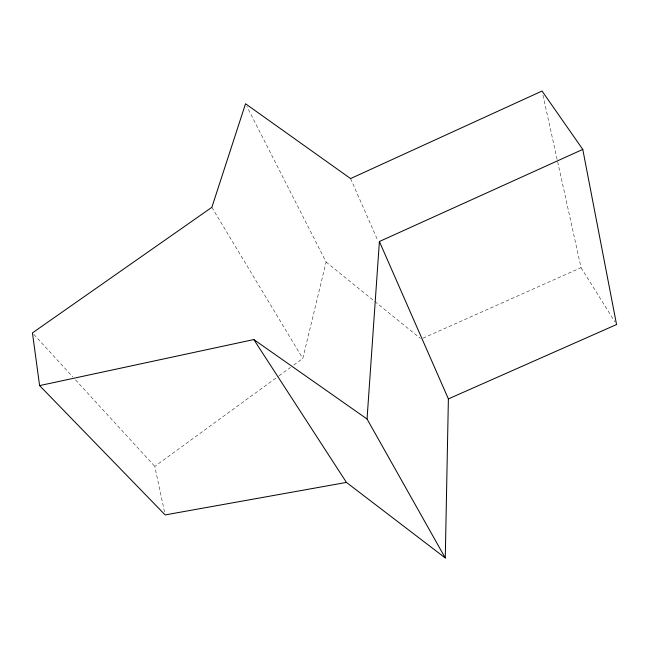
<?xml version="1.0" encoding="UTF-8"?>
<svg xmlns="http://www.w3.org/2000/svg" width="649" height="649" viewBox="0 0 649 649"><rect width="100%" height="100%" fill="white"/><g stroke="black" fill="none" stroke-linecap="round" stroke-linejoin="round"><path stroke-width="0.49" stroke-dasharray="3.25 2.43" d="M293.794 365.054L302.791 358.499L326.106 262.042L246.896 106.468M164.513 511.939L154.787 466.38L278.259 376.379M279.078 375.787L290.525 367.439M422.961 338.202L581.05 267.656L542.905 94.989M326.106 262.042L374.002 300.852M374.789 301.493L420.333 338.397M33.813 334.389L72.769 376.899M75.503 379.876L154.787 466.38M581.05 267.656L614.96 321.985M211.85 207.323L302.791 358.499M350.574 178.572L377.896 240.714"/><path stroke-width="0.97" d="M445.271 557.962L448.386 398.9L379.397 241.517L582.778 149.408L542.037 91.038L350.574 178.572L245.525 103.767L211.85 207.323L32.45 332.896L39.597 385.595L165.146 514.917L346.436 482.418L445.271 557.962L367.042 419.003L253.824 339.565L39.597 385.595M367.042 419.003L379.397 241.517M448.386 398.9L616.55 324.532L582.778 149.408M253.824 339.565L346.436 482.418"/></g></svg>
